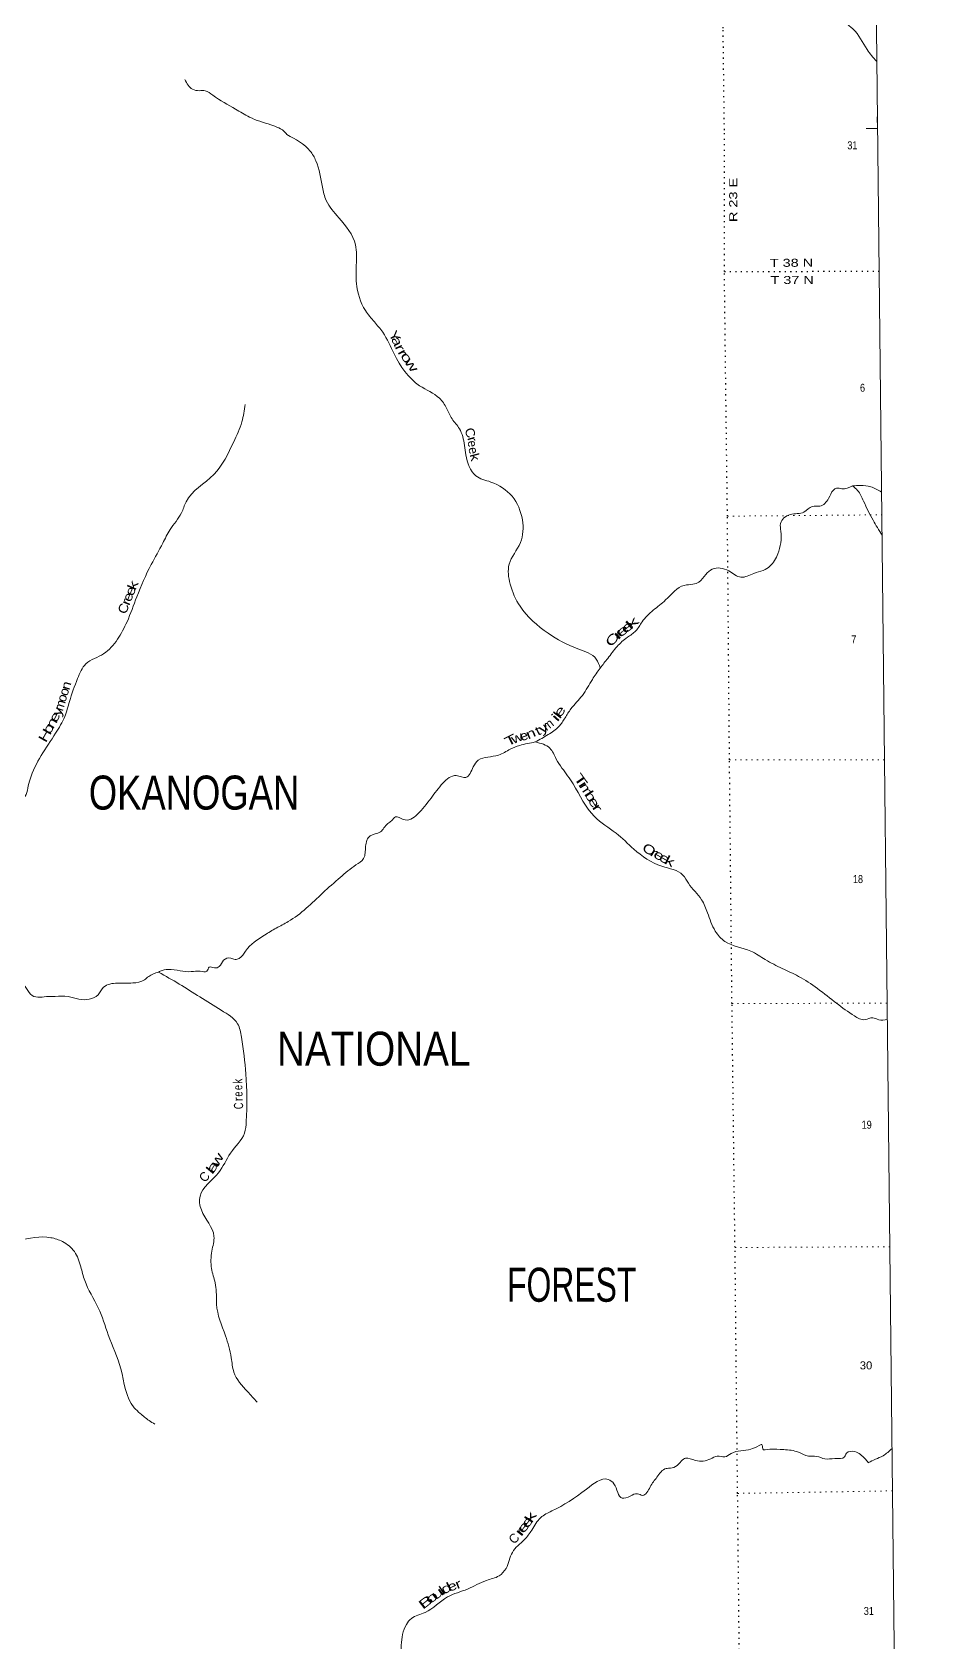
# Model space of a CAD drawing. Header units: feet. Extents: x -2 to 244583, y 367190 to 553316.
# Drawn here: x 225101 to 244583, y 427741 to 462926 of the extents above; entities that cross this region are included whole.
import ezdxf
from ezdxf.enums import TextEntityAlignment as Align

# ---------------------------------------------------------------- set-up
doc = ezdxf.new("R2010")
doc.units = ezdxf.units.FT
doc.header["$LTSCALE"] = 80
doc.linetypes.add('DOT_DASHED', pattern=[7.7, 5, -1.2, 0.3, -1.2])
doc.linetypes.add('DOTTED', pattern=[1.5, 0.3, -1.2])
for name, color, linetype, lineweight in [('39', 7, 'Continuous', 13), ('4', 7, 'Continuous', 13), ('41', 7, 'Continuous', 13), ('44', 7, 'DOT_DASHED', 13), ('6', 7, 'DOTTED', 25), ('7', 7, 'DOTTED', 13)]:
    doc.layers.add(name, color=color, linetype=linetype, lineweight=lineweight)

msp = doc.modelspace()

# ---------------------------------------------------------------- linework, layer by layer
at = {"layer": '39'}
for points in [[(242193.94, 464587.77), (242345.59, 464258.79), (242487.05, 463933.67), (242665.36, 463584.97), (242859.28, 463268.93), (242891.89, 463144.1), (243032.12, 462999.03), (243343.87, 462545.61), (243551.47, 462289.37)], [(228435.9, 461894.07), (228605.73, 461678.75), (228752.02, 461647.11), (228883.56, 461647.57), (229047.2, 461551.51), (229544.55, 461243.22), (229849.21, 461070.91), (230317.78, 460899.67), (230632.52, 460729.57), (230665.81, 460686.44)], [(230665.81, 460686.44), (231176.67, 460327.86), (231299.31, 460116.5), (231442.73, 459537.47), (231525.53, 459249.04), (231802.8, 458868.97), (232164.34, 458279.31), (232183.63, 457836.85), (232186.48, 457434.7), (232382.49, 456841.88), (232578.08, 456592.62), (232761.39, 456365.51), (233009.03, 455894.3), (233567.16, 455198.87), (233999.14, 454924.95), (234156.14, 454707.76), (234274.89, 454474.14), (234435.92, 454259), (234507.79, 454087.71), (234579.26, 453690.07), (234794.52, 453228.75), (235124.57, 453093.58), (235587.1, 452781.47), (235812.85, 452265.65), (235767.92, 451768.19), (235522.94, 451295.64), (235546.21, 450861.29), (235761.63, 450377.74), (236373.52, 449787.76), (237026.05, 449446.64), (237427.4, 449221.02), (237511.55, 449027.58)], [(229758.26, 454790.87), (229682.25, 454406.37), (229503.65, 453968.62), (229070.56, 453260.35), (228463.09, 452658), (228363.84, 452418.85), (228114.04, 452055.39), (227954.67, 451753.18), (227703.55, 451292.71), (227387.57, 450583.21), (227173.39, 450038.12), (226964.12, 449654.73), (226661.49, 449339.41), (226275.42, 449118.51), (226093.95, 448799.98), (225915.82, 448295.54), (225811.15, 447967.44), (225613.84, 447604.34), (225053.65, 446598.12), (225004.56, 446403.77), (224945.26, 446225.52), (224814.86, 446107.41), (224791.41, 445998.12), (224714.42, 445751.04), (224591.17, 445479.39), (224517.22, 445373.8), (224397.67, 445150.68), (224292.33, 444915.52), (224190.07, 444815.8), (224141.95, 444768.99), (224172.72, 444700.49), (224198.16, 444528.88), (224127.07, 444304.07), (223967.08, 444088.75), (223948.72, 443831.97), (223929.2, 443451.9), (223834.91, 443368.39), (223757.51, 443462.85), (223702.45, 443541.29), (223636.15, 443494.35), (223556.68, 443313.95), (223576.11, 443136.24), (223538.34, 443053.12), (223435.12, 443088.79), (223393.02, 443046.06), (223399.89, 442930.92), (223267.27, 442843.11), (223006.69, 442861.54), (222757, 442768.89), (222597.42, 442494.97), (222562.49, 442296.68), (222456.75, 442118.11), (222368.42, 442046.77), (222032.05, 441935.34), (221879.12, 441863.56), (221780.78, 441780.03), (221622.36, 441586.41)], [(243023.33, 453008.13), (242793.62, 452943.91), (242678.42, 452961.31), (242608.06, 452918.39), (242502.37, 452733.76), (242313.77, 452566.75), (242146.23, 452561.57), (241965.41, 452437.05), (241660.93, 452382.43), (241452.35, 452186.99), (241459.61, 452017.28), (241394.47, 451523.72), (241220.75, 451251.73), (241076.02, 451161.82), (240870.55, 451095.74), (240586.48, 451010.94), (240323.04, 451148.59), (239957.34, 451186.51), (239820.88, 451070.38), (239668.59, 450907.66), (239537.69, 450860.28), (239350.11, 450834.75), (238942.53, 450514.68), (238671.57, 450290.52), (238427.07, 450034.21), (238293.17, 449841.3), (238106.42, 449698.56), (237881.73, 449496.95), (237677.62, 449238.89), (237511.55, 449027.58)], [(243670.08, 451934.71), (243474.83, 452259.42), (243267.97, 452674.32), (243135.07, 452909.87), (243021.95, 453007.74)], [(243658.16, 452873.72), (243423.22, 452988.63), (243204.95, 453019.48), (243023.33, 453008.13)], [(237511.55, 449027.58), (237341.71, 448777.84), (237122.11, 448426.72), (236873.83, 448136.02), (236744, 447937.08), (236608.05, 447748.21), (236375.11, 447570.79), (236094.36, 447410.9)], [(236093.59, 447411.23), (235752.94, 447334.13), (235547.57, 447253.91), (235292.09, 447122.82), (234848.7, 447012.68), (234738.7, 446866.42), (234578.83, 446634.94), (234368.56, 446675.94), (234076.98, 446512.27), (233818.85, 446185.13), (233514.51, 445827.37), (233371.9, 445723.32), (233208.41, 445716.14), (233036.41, 445771.55), (232952.21, 445688.12), (232873.9, 445626.96), (232787.76, 445531.38), (232709.64, 445443.95), (232486.15, 445357.54), (232386.82, 445130.51), (232342.29, 444861.42), (232175.7, 444722.86), (231832.38, 444451.73), (231451.19, 444111.62), (230696.51, 443484.01), (230433.03, 443342.77), (230179.73, 443189.46), (229764.28, 442841.04), (229624.11, 442678.41), (229533.42, 442655.56), (229442.35, 442685.25), (229283.18, 442639.7), (229189.28, 442499.61), (229082.45, 442474.63), (228969.3, 442488), (228917.42, 442400.75), (228772.08, 442397.73), (228578.31, 442390.35), (228333.87, 442410.9), (228069.2, 442437.39), (227899.86, 442401.87), (227861.65, 442381.4)], [(236093.59, 447411.23), (236413.56, 447273.97), (236550.5, 447038.46), (236677.08, 446841.27), (236919.8, 446493.31), (237385.17, 445781.07), (237858.16, 445418.51), (238248.28, 445069.54), (238860.65, 444695.8), (239318.32, 444500.88), (239438.71, 444321.84), (239727.95, 443962.07), (239857.19, 443673.95), (240027.58, 443276.99), (240239.14, 443052.09), (240801.92, 442839.7), (241120.21, 442653.93), (241491.07, 442458.41), (241847.62, 442287.04), (242261.37, 442021.09), (242677.55, 441698.56), (243067.14, 441422.33), (243299.9, 441341.06), (243469.2, 441382.64), (243598.73, 441337.04), (243784.91, 441344.21)], [(221618.61, 441586.93), (221869.21, 441552.27), (221998.7, 441512.74), (222043.61, 441444.33), (222113.37, 441287.17), (222270.23, 441373.13), (222397.06, 441424.52), (222467.87, 441404.79), (222568.31, 441476.21), (222911.27, 441512.91), (223157.1, 441581.28), (223566.08, 441703.31), (223762.47, 441910.79), (223905.35, 441976.44), (224179.62, 442018.74), (224449.06, 442174.17), (224639.02, 442149.2), (224840.91, 442150.58), (225101.33, 441869.42), (225458.84, 441847.62), (225606.2, 441850.64), (225886.86, 441846.5), (226119.46, 441787.46), (226540.73, 441885.33), (226662.72, 442049.86), (226962.9, 442140.83), (227300.05, 442143.13), (227551.93, 442211.55), (227646.3, 442284.95), (227861.65, 442381.4)], [(227861.65, 442381.4), (228313.73, 442119.75), (229232.38, 441546.02), (229589.81, 441251.38), (229674.68, 440956.9), (229769.21, 440153.21), (229778.6, 439114.51), (229740.01, 438861.63), (229434.22, 438423.01), (229172.78, 437994.8), (228768.58, 437482.76), (228796.96, 437181.83), (229073.61, 436605.73), (229027.45, 436282.07), (229020.05, 435902.08), (229099.01, 435585.33), (229124.63, 435389.47), (229128.54, 435122.73), (229323.22, 434432.9), (229451.81, 433950.77), (229508.54, 433637.91), (229806.35, 433209.49), (230013.92, 432978.5)], [(213323.18, 439811.05), (213697.22, 439740.2), (214020.87, 439653.49), (214356.53, 439581.01), (214787.99, 439379.84), (215048.58, 439074.44), (215606.16, 438455.8), (215752.84, 438270.88), (215839.78, 438253.28), (216114.37, 438251.12), (216387.05, 438234.79), (216535.09, 438142.84), (216694.14, 438204.56), (216954.36, 438236.65), (217614.64, 438225), (218183.5, 438008.6), (218829.46, 437740.19), (219295.78, 437462.47), (220060.72, 436928.1), (220780.78, 436458.1), (221367.63, 436268.1), (222023.87, 436256.42), (222264.17, 436249.98), (222758.62, 436277.61), (223352.02, 436301.88), (223916.01, 436487.62), (224229.31, 436437.21), (224802.16, 436511.86), (225506.33, 436575.28), (225763.34, 436490.14), (226023.33, 436269.61), (226162.95, 435941.15), (226247.86, 435640.61), (226544.86, 435040.4), (226763.05, 434451.78), (227036.84, 433707.92), (227331.57, 432859.11), (227459.65, 432734.69), (227654.58, 432578.39), (227782.33, 432500.44)], [(227656.51, 414619.61), (227748.18, 414827.01), (227902.6, 414973.58), (227915.7, 415119.18), (227951.7, 415167.92), (228092.42, 415253.77), (228250.99, 415384.19), (228505.08, 415426.35), (228582.68, 415586.53), (228474.25, 415787.89), (228375.29, 416076.21), (228589.69, 416306.04), (228752.5, 416408.2), (229057.85, 416624.51), (229312.55, 416864.72), (229364.83, 417180.35), (229436.11, 417376.86), (229513.21, 417892.73), (229650.41, 418190.75), (229722.1, 418330.69), (229794.75, 418620.18), (230033.36, 418852.2), (230102.45, 419072.95), (230086.4, 419343.65), (230106.79, 419600.45), (230233.37, 419971.15), (230263.61, 420262.37), (230362.32, 420578.32), (230342.14, 420861.11), (230205.54, 421048.13), (230171.55, 421286.36), (230135.31, 421556.92), (230093.36, 421778.94), (230200.58, 422032.29), (230428.22, 422387.52), (230611.96, 422954.64), (230721.93, 423106.96), (230831.56, 423305.76), (230832.4, 423471.49), (230873.22, 423694.07), (230987.35, 423828.23), (231034.66, 423990.23), (231281.51, 424198.06), (231699.83, 424712.22), (231955.48, 425104.01), (232010.21, 425357), (232140.78, 425450.86), (232318.54, 425722.88), (232472.68, 425907.84), (232574.74, 426035.85), (232973.47, 426465), (233032.75, 426647.29), (233076.18, 427069.97), (233154.76, 427377.69), (233166.81, 427670.81), (233276.69, 428120.21), (233386.81, 428250.3), (233684.68, 428381.68), (234176.91, 428722.54), (234615.81, 428895.3), (235026.36, 429082.02), (235302.24, 429182.93), (235454.54, 429343.62), (235593.37, 429696.22), (235853.87, 429972.85), (236017.92, 430184.15), (236209.83, 430454.25), (236455.1, 430601.43), (237210.85, 431077.48), (237687.82, 431290.92), (237811.65, 431196.78), (237991.56, 430880.72), (238166.9, 430924.36), (238326.02, 430977.99), (238437.31, 430942.38), (238603.57, 431127.42), (238751.46, 431340.63), (238956.05, 431529.98), (239048.88, 431536.67), (239191.81, 431594.24), (239378.44, 431755.17), (239594.83, 431704.1), (239927.69, 431740.73), (240068.61, 431798.28), (240236.29, 431783.26), (240371.04, 431856.94), (240800.43, 431948.8), (240983.55, 432032.91), (241043.99, 432051.51), (241062.79, 431962.71), (241216.28, 431955.68)], [(241216.28, 431955.68), (241523.26, 431941.61), (241842.64, 431887.21), (242063.33, 431799.79), (242241.03, 431794.95), (242419.09, 431739.58), (242637.09, 431747.13), (242852.83, 431787), (242894.7, 431862.06), (243078.17, 431897.67), (243295.26, 431747.59), (243367.45, 431659.05), (243369.55, 431655.52)], [(243369.55, 431655.52), (243525.54, 431730.97), (243694.58, 431808.92), (243889.4, 431967.25)]]:
    msp.add_spline(points, degree=3, dxfattribs=at)
at = {"layer": '4'}
for p, q in [((243567.45, 461073.26), (243570.43, 460818.99)), ((243567.45, 461073.26), (243570.43, 460818.99)), ((243567.45, 461073.26), (243570.43, 460818.99)), ((243567.45, 461073.26), (243570.43, 460818.99)), ((243567.45, 461073.26), (243570.43, 460818.99)), ((243567.45, 461073.26), (243570.43, 460818.99)), ((243567.45, 461073.26), (243570.43, 460818.99)), ((243570.38, 460823.28), (243320.39, 460820.36)), ((243570.38, 460823.28), (243320.39, 460820.36)), ((243570.38, 460823.28), (243320.39, 460820.36)), ((243570.38, 460823.28), (243320.39, 460820.36)), ((243570.38, 460823.28), (243320.39, 460820.36)), ((243570.38, 460823.28), (243320.39, 460820.36)), ((243570.38, 460823.28), (243320.39, 460820.36))]:
    msp.add_line(p, q, dxfattribs=at)
msp.add_lwpolyline([(0, 551604.47), (30320.18, 551625.32), (60640.31, 551687.89), (90960.33, 551792.15), (121280.18, 551938.12), (151599.79, 552125.8), (181919.11, 552355.19), (212238.1, 552626.27), (242556.67, 552939.07), (244583.23, 368785.28), (214011.34, 368469.87), (183439.05, 368196.52), (152869.71, 367965.22), (122293.47, 367775.98), (91720.3, 367628.78), (61146.96, 367523.65), (30573.51, 367460.56), (0, 367439.54)], close=True, dxfattribs=at)
at = {"layer": '6'}
msp.add_line((240226.14, 457693.78), (243604.72, 457702.9), dxfattribs=at)
for points in [[(240226.41, 460786.74), (240198.51, 463012.35), (240143.02, 468334.83), (240093.31, 473673.6), (240041.8, 479000.2), (240005.83, 482701.33)], [(243957.24, 425668.96), (240572.57, 425645.92), (240514.51, 430984.87), (240458.22, 436360.21), (240392.14, 441691.02), (240338.16, 447023.93), (240292.33, 452346.8), (240226.14, 457693.78), (240226.41, 460786.74)]]:
    msp.add_lwpolyline(points, dxfattribs=at)
at = {"layer": '7'}
for p, q in [((240292.33, 452346.8), (243663.33, 452376.61)), ((240338.16, 447023.93), (243722.26, 447022.12)), ((240392.14, 441691.02), (243780.78, 441704.22)), ((240458.22, 436360.21), (243839.39, 436378.49)), ((240514.51, 430984.87), (243898.13, 431040.49))]:
    msp.add_line(p, q, dxfattribs=at)

# ---------------------------------------------------------------- texts
at = {"layer": '41'}
for s, rotation, width, p in [('Y', 298.948, 1.3, (232934.86, 456232.22)), ('a', 294.41, 1.4, (232982.01, 456129.72)), ('r', 295.469, 1.5, (233049.98, 455989.11)), ('r', 297.812, 1.6, (233114.67, 455873.72)), ('o', 302.812, 1.55, (233200.62, 455758.37)), ('w', 304.829, 1.6, (233309.26, 455595.59)), ('C', 289.339, 1.1, (234578.11, 454138.34)), ('r', 287.127, 1.25, (234622.81, 454003.54)), ('e', 280.152, 0.95, (234623.59, 453912.96)), ('k', 284.795, 1.2, (234677.53, 453613.98)), ('k', 67.203, 1.45, (227391.96, 450799.61)), ('e', 67.203, 1.25, (227339.49, 450672.53)), ('C', 68.666, 1.15, (227187.31, 450293.67)), ('r', 68.431, 1.4, (227242.99, 450435.08)), ('e', 68.431, 1.25, (227285.54, 450544)), ('e', 40.116, 1.85, (238164.64, 449853.56)), ('k', 40.238, 2.05, (238274.01, 449937.58)), ('C', 51.517, 1.55, (237851.09, 449586.97)), ('r', 42.816, 2.15, (237965.82, 449692.08)), ('e', 41.178, 1.9, (238057.6, 449768.92)), ('n', 73.931, 1.2, (225935.25, 448618.11)), ('m', 73.095, 1.05, (225802.07, 448184.67)), ('o', 74.101, 1.1, (225848.12, 448346.53)), ('o', 72.931, 1.1, (225892.69, 448481.69)), ('n', 60.733, 1.55, (225611.75, 447779.74)), ('e', 62.226, 1.4, (225679.04, 447914.45)), ('y', 67.915, 1.35, (225746.39, 448043.7)), ('i', 48.7, 1.75, (236608.23, 447877.88)), ('l', 52.648, 1.5, (236656.2, 447939.17)), ('e', 55.867, 1.6, (236706.87, 448024.26)), ('H', 60.51, 1.5, (225466.89, 447507.48)), ('o', 60.733, 1.45, (225540.62, 447656.78)), ('T', 26.721, 1.6, (235597.49, 447362.83)), ('w', 21.932, 1.3, (235730.38, 447412.38)), ('e', 18.753, 1.15, (235877.55, 447453.64)), ('n', 23.753, 1.4, (236033.18, 447507.38)), ('t', 27.662, 1.3, (236196.54, 447565.69)), ('y', 29.662, 1.55, (236317.84, 447636.15)), ('T', 305.077, 1.85, (237001.56, 446518.82)), ('i', 302.972, 1.4, (237051.68, 446437.02)), ('m', 302.972, 1.35, (237130.09, 446316.13)), ('b', 301.437, 1.6, (237217.25, 446171.01)), ('e', 301.437, 1.55, (237294.38, 446040.99)), ('r', 303.354, 1.75, (237367.98, 445917.08)), ('C', 328.025, 1.4, (238521.81, 444979.74)), ('r', 330.661, 1.65, (238644.18, 444909.24)), ('e', 330.661, 1.45, (238749.78, 444850.32)), ('e', 330.661, 1.45, (238871.76, 444781.06)), ('k', 334.39, 1.55, (238989.88, 444715.81)), ('k', 90.066, 0.85, (229690.02, 439994.96)), ('e', 91.58, 0.75, (229693.1, 439860.72)), ('C', 90.604, 0.75, (229709.27, 439457.47)), ('e', 90.58, 0.75, (229697.39, 439715.41)), ('w', 58.634, 1.5, (229226.59, 438231.89)), ('l', 50.185, 1.6, (229064.07, 437981.85)), ('a', 55.367, 1.75, (229122.79, 438068.14)), ('e', 52.431, 1.75, (235912.88, 430193.46)), ('e', 54.408, 1.65, (235995.19, 430302.5)), ('k', 57.971, 1.75, (236073.56, 430415.99)), ('r', 51.918, 1.95, (235836.85, 430093.62)), ('l', 32.178, 1.3, (234107.28, 428779.16)), ('d', 26.659, 1.55, (234192.07, 428823.61)), ('e', 23.498, 1.3, (234315.53, 428869.36)), ('r', 21.692, 1.4, (234445.66, 428914.11)), ('B', 37.532, 1.8, (233761.15, 428533.9)), ('o', 37.532, 1.75, (233889.79, 428632.71)), ('u', 35.651, 1.8, (234008.87, 428718.1))]:
    msp.add_text(s, height=200, rotation=rotation, dxfattribs=dict(at, width=width)).set_placement(p, align=Align.CENTER)
for s, rotation, p in [('e', 281.93, (234644.95, 453762.28)), ('m', 37.564, (236430.93, 447713.75)), ('r', 90.58, (229700.69, 439601.38)), ('C', 48.078, (228937.62, 437839.74)), ('C', 45.955, (235699.21, 429932.14))]:
    msp.add_text(s, height=200, rotation=rotation, dxfattribs=at).set_placement(p, align=Align.CENTER)
at = {"layer": '44'}
for s, width, p in [('OKANOGAN', 0.8, (228637.43, 445932.75)), ('NATIONAL', 0.85, (232564.03, 440334.25)), ('FOREST', 0.7, (236889.72, 435174.72))]:
    msp.add_text(s, height=743.7, dxfattribs=dict(at, width=width)).set_placement(p, align=Align.CENTER)
at = {"layer": '6', "width": 1.35}
for s, rotation, p in [('R 23 E', 89.995, (240505.71, 458776.48)), ('T 38 N', 0.155, (241218.22, 457796.46)), ('T 37 N', 0.155, (241232.52, 457421.47))]:
    msp.add_text(s, height=175, rotation=rotation, dxfattribs=at).set_placement(p)
at = {"layer": '7'}
for s, width, p in [('31', 0.85, (242912.14, 460365.57)), ('6', 0.85, (243189.07, 455066.72)), ('7', 0.85, (242999.35, 449567.06)), ('18', 0.85, (243034.19, 444326.49)), ('19', 0.85, (243224.25, 438957.18)), ('30', 1.05, (243184.45, 433696.19)), ('31', 0.85, (243271.13, 428328.19))]:
    msp.add_text(s, height=175, dxfattribs=dict(at, width=width)).set_placement(p)

doc.saveas('drawing.dxf')
